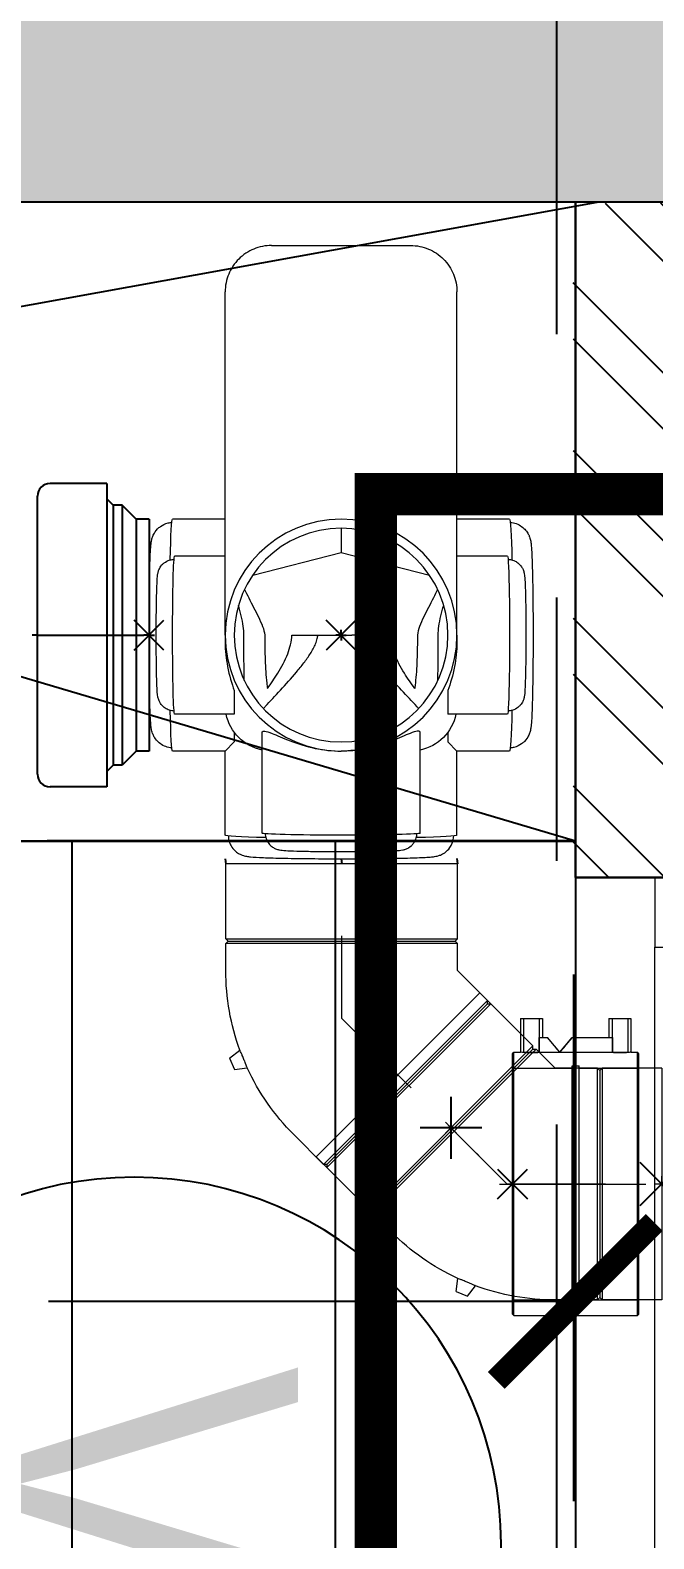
# Model space of a CAD drawing. Header units: millimetres. Extents: x -414464 to 1686, y -90036 to 108605.
# Drawn here: x -111009 to -110713, y -45589 to -44873 of the extents above; entities that cross this region are included whole.
import ezdxf
from ezdxf.enums import TextEntityAlignment as Align

# ---------------------------------------------------------------- set-up
doc = ezdxf.new("R2010")
doc.units = ezdxf.units.MM
doc.header["$LTSCALE"] = 1000
doc.header["$MEASUREMENT"] = 0
for name, pattern in [('$1$AUDIT_D_120904163729-0', [0]), ('$36$HIDDEN', [0.375, 0.25, -0.125]), ('3BHK-A$1$AUDIT_D_120904163729-0', [0]), ('3BHK-A$1$DASHED', [0.75, 0.5, -0.25]), ('AUDIT_D_120904163729-0', [0]), ('T8(T9 IS SIMILAR) - DIMENSION & TEXTING$1$AUDIT_D_120904163729-0', [0]), ('T8(T9 IS SIMILAR) - DIMENSION & TEXTING$1$CENTERX2', [101.6, 63.5, -12.7, 12.7, -12.7]), ('T8(T9 IS SIMILAR) - DIMENSION & TEXTING$1$HIDDEN', [0.375, 0.25, -0.125]), ('T8(T9 IS SIMILAR)$1$$0$HIDDEN', [0.375, 0.25, -0.125]), ('T8(T9 IS SIMILAR)$1$HIDDEN', [0.375, 0.25, -0.125]), ('T8_REFUGE COLUMNS$1$CENTER2', [1.125, 0.75, -0.125, 0.125, -0.125])]:
    doc.linetypes.add(name, pattern=pattern)
doc.layers.get('0').update_dxf_attribs({"linetype": 'AUDIT_D_120904163729-0'})
for name, color, linetype in [('$0$A-HATCH -160', 251, '$1$AUDIT_D_120904163729-0'), ('$21$A-DIMENSIONS', 2, '$36$HIDDEN'), ('3BHK-A$1$A-HATCH -160', 251, '3BHK-A$1$AUDIT_D_120904163729-0'), ('3BHK-A$1$a-window-no', 125, 'Continuous'), ('3BHK-A$1$CUT-OUT', 49, 'Continuous'), ('3BHK-A$1$ELE 1', 1, 'Continuous'), ('a-rcc', 3, 'Continuous'), ('T8(T9 IS SIMILAR) - DIMENSION & TEXTING$1$A-DIMENSIONS', 2, 'T8(T9 IS SIMILAR) - DIMENSION & TEXTING$1$HIDDEN'), ('T8(T9 IS SIMILAR) - DIMENSION & TEXTING$1$A-PLUMBING', 7, 'T8(T9 IS SIMILAR) - DIMENSION & TEXTING$1$AUDIT_D_120904163729-0'), ('T8(T9 IS SIMILAR) - DIMENSION & TEXTING$1$pl-110 dia soil pipe', 1, 'Continuous'), ('T8(T9 IS SIMILAR) - DIMENSION & TEXTING$1$pl-110 dia soil pipe1', 1, 'Continuous'), ('T8(T9 IS SIMILAR)$1$$6$a-beam 2', 50, 'Continuous'), ('T8(T9 IS SIMILAR)$1$S-BEAM', 20, 'T8(T9 IS SIMILAR)$1$$0$HIDDEN'), ('T8_REFUGE COLUMNS$1$A-CENTERLINE', 193, 'T8_REFUGE COLUMNS$1$CENTER2'), ('T8_REFUGE COLUMNS$1$A-RCC COLS', 3, 'Continuous'), ('T8_TYPICAL COLUMNS$1$A-RCC COLS', 3, 'Continuous')]:
    doc.layers.add(name, color=color, linetype=linetype)
for name, color, linetype, lineweight in [('3BHK-A$1$A-AC PIPE', 151, 'Continuous', 20), ('3BHK-A$1$A-WALL- 160', 6, 'Continuous', 30), ('3BHK-A$1$Ventilator', 5, 'Continuous', 0), ('T8(T9 IS SIMILAR) - DIMENSION & TEXTING$1$Arbeitspunkt(DIN)', 8, 'Continuous', 25), ('T8(T9 IS SIMILAR)$1$D&W', 8, 'Continuous', 25), ('T8(T9 IS SIMILAR)$1$SCPL BEAM', 191, 'T8(T9 IS SIMILAR)$1$$0$HIDDEN', 13)]:
    doc.layers.add(name, color=color, linetype=linetype, lineweight=lineweight)
doc.layers.add('T8(T9 IS SIMILAR) - DIMENSION & TEXTING$1$GEB-BEZUG', color=2, linetype='Continuous', lineweight=25, true_color=0xffff00)
doc.layers.add('T8_REFUGE COLUMNS$1$COL-HATCH', color=7, linetype='Continuous', lineweight=25, true_color=0xa3a3a3)
doc.styles.add('3BHK-A$1$LODHA STANDERD', font='sanss___.ttf')
doc.styles.add('T8(T9 IS SIMILAR) - DIMENSION & TEXTING$1$Romans 1', font='romans.shx', dxfattribs={"height": 100})
doc.dimstyles.new('T8(T9 IS SIMILAR) - DIMENSION & TEXTING$1$ALPINE S', dxfattribs={"dimscale": 0, "dimtxt": 100, "dimasz": 75, "dimexe": 0, "dimexo": 0, "dimgap": 75, "dimtad": 1, "dimdec": 0, "dimzin": 0, "dimdsep": 46, "dimtxsty": 'T8(T9 IS SIMILAR) - DIMENSION & TEXTING$1$Romans 1', "dimblk": 'T8(T9 IS SIMILAR) - DIMENSION & TEXTING$1$_ArchTick', "dimcen": 0.09, "dimclrd": 256, "dimclre": 256, "dimclrt": 7, "dimadec": 0, "dimazin": 0, "dimtfac": 1, "dimtdec": 0, "dimtofl": 0, "dimtmove": 1, "dimatfit": 0, "dimldrblk": 'T8(T9 IS SIMILAR) - DIMENSION & TEXTING$1$_Open90', "dimfxl": 1, "dimtolj": 1, "dimtzin": 0, "dimarcsym": 0})

# ---------------------------------------------------------------- blocks, each defined once
blk = doc.blocks.new('T8_REFUGE COLUMNS')
at = {"layer": 'T8_REFUGE COLUMNS$1$COL-HATCH', "linetype": 'ByBlock'}
h = blk.add_hatch(color=256, dxfattribs=at)
h.dxf.hatch_style = 1
h.paths.add_polyline_path([(1184832.07, -5718799.86), (1185182.07, -5718799.86), (1185182.07, -5709299.86), (1184832.07, -5709299.86)])
at = {"layer": 'T8_REFUGE COLUMNS$1$A-CENTERLINE'}
blk.add_line((1223494.91, -5717567.36), (1182495.89, -5717567.36), dxfattribs=at)
at = {"layer": 'T8_REFUGE COLUMNS$1$A-RCC COLS', "linetype": 'ByBlock'}
blk.add_lwpolyline([(1184832.07, -5718799.86), (1185182.07, -5718799.86), (1185182.07, -5709299.86), (1184832.07, -5709299.86)], close=True, dxfattribs=at)
blk = doc.blocks.new('T8_TYPICAL COLUMNS')
at = {"layer": 'T8_TYPICAL COLUMNS$1$A-RCC COLS', "linetype": 'ByBlock'}
blk.add_blockref('T8_REFUGE COLUMNS', (0, 0), dxfattribs=at)
blk = doc.blocks.new('3BHK-A$1$V1')
at = {"layer": '3BHK-A$1$Ventilator'}
for p, q in [((1139503.9, -5700057.07), (1140153.9, -5700057.07)), ((1139503.9, -5700217.07), (1140153.9, -5700217.07))]:
    blk.add_line(p, q, dxfattribs=at)
at = {"layer": '3BHK-A$1$Ventilator', "color": 8}
for p, q in [((1139536.9, -5700094.57), (1140120.9, -5700094.57)), ((1139586.9, -5700118.32), (1140070.9, -5700118.32)), ((1139586.9, -5700155.82), (1140070.9, -5700155.82)), ((1139536.9, -5700174.57), (1140120.9, -5700174.57))]:
    blk.add_line(p, q, dxfattribs=at)
at = {"layer": '3BHK-A$1$Ventilator', "color": 5}
for p, q in [((1139586.9, -5700134.07), (1140070.9, -5700134.07)), ((1139586.9, -5700140.07), (1140070.9, -5700140.07))]:
    blk.add_line(p, q, dxfattribs=at)
at = {"layer": '3BHK-A$1$Ventilator', "color": 4}
for points in [[(1139503.9, -5700094.57), (1139536.9, -5700094.57), (1139536.9, -5700174.57), (1139503.9, -5700174.57)], [(1140153.9, -5700094.57), (1140120.9, -5700094.57), (1140120.9, -5700174.57), (1140153.9, -5700174.57)], [(1139586.9, -5700134.07), (1139586.9, -5700118.32), (1139536.9, -5700118.32), (1139536.9, -5700155.82), (1139586.9, -5700155.82), (1139586.9, -5700140.07), (1139580.9, -5700140.07), (1139580.9, -5700134.07)], [(1140070.9, -5700134.07), (1140070.9, -5700118.32), (1140120.9, -5700118.32), (1140120.9, -5700155.82), (1140070.9, -5700155.82), (1140070.9, -5700140.07), (1140076.9, -5700140.07), (1140076.9, -5700134.07)]]:
    blk.add_lwpolyline(points, close=True, dxfattribs=at)
blk = doc.blocks.new('3BHK-A$1$WINDOW TAG')
at = {"layer": '3BHK-A$1$a-window-no'}
blk.add_circle((0, 0), 174.09, dxfattribs=at)
at = {"layer": '3BHK-A$1$a-window-no', "style": '3BHK-A$1$LODHA STANDERD'}
blk.add_attdef('WINDOW', text='', height=150, dxfattribs=at).set_placement((11.35, 2.79), align=Align.MIDDLE_CENTER)
blk = doc.blocks.new('3BHK-A')
at = {"layer": '3BHK-A$1$A-HATCH -160', "linetype": 'ByBlock'}
h = blk.add_hatch(dxfattribs=at)
h.set_pattern_fill('ANSI32', color=256, scale=150)
h.set_pattern_definition([(45, (-0.65, 1285.594), (-39.77475644, 39.77475644), []), (45, (25.864, 1285.594), (-39.77475644, 39.77475644), [])])
h.paths.add_polyline_path([(1185182.78, -5717399.71), (1185502.76, -5717399.71), (1185502.76, -5717559.71), (1185182.78, -5717559.71)])
at = {"layer": '3BHK-A$1$CUT-OUT'}
h = blk.add_hatch(dxfattribs=at)
h.set_pattern_fill('ANSI31', color=256, scale=1000, angle=135)
h.set_pattern_definition([(180, (23757.98, 261.17), (-2e-14, -125), [])])
h.paths.add_polyline_path([(1186472.31, -5719523.46), (1184992.74, -5719523.46), (1184992.71, -5719223.46), (1185485.49, -5719223.46), (1185485.52, -5717558.46), (1186132.61, -5717558.46), (1186132.61, -5719223.46), (1186472.63, -5719223.46)])
at = {"layer": '3BHK-A$1$A-AC PIPE', "linetype": '3BHK-A$1$DASHED', "ltscale": 0.1, "const_width": 20, "elevation": -0.02}
blk.add_lwpolyline([(1185320.84, -5717148.46), (1185320.84, -5717653.25), (1186632.71, -5717653.25)], dxfattribs=at)
at = {"layer": '3BHK-A$1$A-WALL- 160', "linetype": 'ByBlock'}
for p, q in [((1185502.76, -5717398.46, -0.02), (1185502.76, -5717558.46, -0.02)), ((1185502.76, -5717558.46, -0.02), (1185182.78, -5717558.46, -0.02))]:
    blk.add_line(p, q, dxfattribs=at)
at = {"layer": '3BHK-A$1$CUT-OUT'}
for p, q in [((1185182.35, -5717548.4, -0.02), (1185485.46, -5719223.46, 0.62)), ((1185485.46, -5717558.46, -0.02), (1184992.74, -5719223.46, 0.62))]:
    blk.add_line(p, q, dxfattribs=at)
at = {"layer": '3BHK-A$1$CUT-OUT', "elevation": 0.36}
blk.add_lwpolyline([(1186472.31, -5719523.46), (1184992.74, -5719523.46), (1184992.71, -5719223.46), (1185485.49, -5719223.46), (1185485.52, -5717558.46), (1186132.61, -5717558.46), (1186132.61, -5719223.46), (1186472.63, -5719223.46)], close=True, dxfattribs=at)
at = {"layer": '3BHK-A$1$ELE 1', "linetype": 'ByBlock'}
blk.add_line((1185485.46, -5717558.46, 0.36), (1185485.46, -5719223.46, 0.62), dxfattribs=at)
at = {"layer": '3BHK-A$1$A-WALL- 160', "linetype": 'ByBlock', "rotation": 180}
blk.add_blockref('3BHK-A$1$V1', (2325656.67, -11417615.53, -0.02), dxfattribs=at)
at = {"layer": '3BHK-A$1$a-window-no'}
ref = blk.add_blockref('3BHK-A$1$WINDOW TAG', (1185819.08, -5717767.94, -0.02), dxfattribs=dict(at, xscale=-1))
ref.add_attrib('WINDOW', 'V1', dxfattribs={"height": 150, "style": '3BHK-A$1$LODHA STANDERD', "width": 0.8}).set_placement((1185837.03, -5717765.15, -0.02), align=Align.MIDDLE_CENTER)
blk = doc.blocks.new('T8(T9 IS SIMILAR) - DIMENSION & TEXTING$1$_ArchTick')
at = {"color": 0, "linetype": 'ByBlock', "const_width": 0.15}
blk.add_lwpolyline([(-0.5, -0.5), (0.5, 0.5)], dxfattribs=at)
blk = doc.blocks.new('*D1379')
at = {"layer": 'T8(T9 IS SIMILAR) - DIMENSION & TEXTING$1$A-DIMENSIONS', "linetype": 'T8(T9 IS SIMILAR) - DIMENSION & TEXTING$1$HIDDEN', "lineweight": -2, "transparency": 16777216}
for p, q in [((1185795.9, -5717558.66), (1185703.96, -5717558.66)), ((1185810.89, -5719533.69), (1185703.96, -5719533.69))]:
    blk.add_line(p, q, dxfattribs=at)
at = {"layer": 'T8(T9 IS SIMILAR) - DIMENSION & TEXTING$1$A-DIMENSIONS', "lineweight": -2, "transparency": 16777216}
blk.add_line((1185703.96, -5717558.66), (1185703.96, -5719533.69), dxfattribs=at)
at = {"layer": 'T8(T9 IS SIMILAR) - DIMENSION & TEXTING$1$A-DIMENSIONS', "linetype": 'ByBlock', "lineweight": -2, "transparency": 16777216, "xscale": 75, "yscale": 75, "zscale": 75}
for p, rotation in [((1185703.96, -5717558.66), 90), ((1185703.96, -5719533.69), 270)]:
    blk.add_blockref('T8(T9 IS SIMILAR) - DIMENSION & TEXTING$1$_ArchTick', p, dxfattribs=dict(at, rotation=rotation))
at = {"layer": 'T8(T9 IS SIMILAR) - DIMENSION & TEXTING$1$A-DIMENSIONS', "color": 7, "linetype": 'ByBlock', "transparency": 16777216, "insert": (1185578.96, -5718546.18), "char_height": 100, "attachment_point": 5, "rotation": 90, "style": 'T8(T9 IS SIMILAR) - DIMENSION & TEXTING$1$Romans 1'}
blk.add_mtext('\\A1;1975', dxfattribs=at)
blk = doc.blocks.new('T8(T9 IS SIMILAR) - DIMENSION & TEXTING$1$_Open90')
at = {"color": 0, "linetype": 'ByBlock', "lineweight": -2}
for p, q in [((-0.5, 0.5), (0, 0)), ((0, 0), (-1, 0)), ((0, 0), (-0.5, -0.5))]:
    blk.add_line(p, q, dxfattribs=at)
blk = doc.blocks.new('T8(T9 IS SIMILAR) - DIMENSION & TEXTING$1$Einfügepunkt')
at = {"layer": 'T8(T9 IS SIMILAR) - DIMENSION & TEXTING$1$GEB-BEZUG'}
for p, q in [((-7.07, -7.07), (7.07, 7.07)), ((-7.07, 7.07), (7.07, -7.07))]:
    blk.add_line(p, q, dxfattribs=at)
blk = doc.blocks.new('T8(T9 IS SIMILAR) - DIMENSION & TEXTING$1$367.611.16.1_G')
at = {"lineweight": 13, "ltscale": 25}
for p, q in [((33.02, 184.92), (-33.02, 184.92)), ((-55, 134.4), (-55, 162.92)), ((55, 134.4), (55, 162.92)), ((-79.97, 55), (-55, 55)), ((0, 50.7), (0, 39.22)), ((55, 55), (79.97, 55)), ((-78.97, 37.5), (-55, 37.5)), ((0, 39.22), (-41.9, 28.54)), ((41.9, 28.54), (0, 39.22)), ((55, 37.5), (78.97, 37.5)), ((-55, 0), (-55, 13.4)), ((55, 0), (55, 13.4)), ((-55, 0), (-55, -3.44)), ((-23.32, 0), (-11.02, 0)), ((-11.02, 0), (-5.07, 0)), ((5.07, 0), (-5.07, 0)), ((11.02, 0), (5.07, 0)), ((23.32, 0), (11.02, 0)), ((55, 0), (55, -3.44)), ((-50.7, -26.23), (-50.7, -37.5)), ((50.7, -26.23), (50.7, -37.5)), ((-78.97, -37.5), (-50.7, -37.5)), ((50.7, -37.5), (78.97, -37.5)), ((-50.7, -46.07), (-50.7, -50.7)), ((-37.5, -93.97), (-37.5, -46.26)), ((37.5, -93.97), (37.5, -46.26)), ((50.7, -46.07), (50.7, -50.7)), ((-79.97, -55), (-55, -55)), ((-55, -55), (-50.7, -50.7)), ((-55, -94.97), (-55, -55)), ((55, -55), (50.7, -50.7)), ((55, -94.97), (55, -55)), ((55, -55), (79.97, -55))]:
    blk.add_line(p, q, dxfattribs=at)
for radius in [55, 50.7]:
    blk.add_circle((0, 0), radius, dxfattribs=at)
for centre, start, end in [((-33, -33), 191.80294, 258.19713), ((33, -33), 281.80287, 348.19706)]:
    blk.add_arc(centre, 22, start, end, dxfattribs=at)
for centre, major_axis, start_param, end_param in [((-79.97, 0), (0, 55), 0, 0.863889), ((79.97, 0), (0, 55), 5.419296, 6.283185), ((-78.97, 0), (0, 37.5), 0, 3.141593), ((78.97, 0), (0, 37.5), 3.141593, 6.283185), ((-89.97, 0), (0, -43.5), 4.259196, 5.165582), ((89.97, 0), (0, -43.5), 1.117603, 2.023989), ((-79.97, 0), (0, -55), 5.419296, 6.283185), ((79.97, 0), (0, -55), 0, 0.863889), ((0, -94.97), (-55, 0), 0, 0.863889), ((0, -93.97), (37.5, 0), 3.141593, 6.283185), ((0, -94.97), (55, 0), 5.419296, 6.283185)]:
    blk.add_ellipse(centre, major_axis=major_axis, ratio=0.026177, start_param=start_param, end_param=end_param, dxfattribs=at)
for points, knots in [([(-33.02, 184.92), (-34.37, 184.92), (-35.86, 184.79), (-38.76, 184.21), (-40.17, 183.77), (-42.68, 182.73), (-44, 182.04), (-46.46, 180.4), (-47.6, 179.44), (-49.52, 177.52), (-50.47, 176.38), (-52.12, 173.92), (-52.81, 172.6), (-53.85, 170.09), (-54.29, 168.67), (-54.87, 165.76), (-55, 164.28), (-55, 162.92)], [0, 0, 0, 0, 0.406818, 0.406818, 0.813635, 0.813635, 1.220616, 1.220616, 1.627596, 1.627596, 2.034802, 2.034802, 2.442009, 2.442009, 2.84946, 2.84946, 3.256911, 3.256911, 3.256911, 3.256911]), ([(33.02, 184.92), (34.37, 184.92), (35.86, 184.79), (38.76, 184.21), (40.17, 183.77), (42.68, 182.73), (44, 182.04), (46.46, 180.4), (47.6, 179.44), (49.52, 177.52), (50.47, 176.38), (52.12, 173.92), (52.81, 172.6), (53.85, 170.09), (54.29, 168.67), (54.87, 165.76), (55, 164.28), (55, 162.92)], [0, 0, 0, 0, 0.406818, 0.406818, 0.813635, 0.813635, 1.220616, 1.220616, 1.627596, 1.627596, 2.034802, 2.034802, 2.442009, 2.442009, 2.84946, 2.84946, 3.256911, 3.256911, 3.256911, 3.256911]), ([(-80.31, 53.48), (-81.3, 53.42), (-82.26, 53.21), (-84.14, 52.55), (-85, 52.07), (-86.56, 50.95), (-87.15, 50.34), (-88.23, 49.06), (-88.57, 48.47), (-89.14, 47.4), (-89.31, 46.97), (-89.59, 46.18), (-89.68, 45.86), (-89.87, 45.14), (-89.93, 44.83), (-90.13, 43.71), (-90.19, 43.12), (-90.35, 41.27), (-90.44, 39.93), (-90.59, 36.64), (-90.66, 34.72), (-90.79, 30.34), (-90.85, 27.9), (-90.93, 23.28), (-90.97, 21.21), (-90.99, 19.05)], [0.001613, 0.001613, 0.001613, 0.001613, 0.009196, 0.009196, 0.018643, 0.018643, 0.031111, 0.031111, 0.049087, 0.049087, 0.071774, 0.071774, 0.099795, 0.099795, 0.146166, 0.146166, 0.28205, 0.28205, 0.505418, 0.505418, 0.728786, 0.728786, 0.952154, 0.952154, 1.117603, 1.117603, 1.117603, 1.117603]), ([(90.99, 19.05), (90.96, 21.96), (90.91, 24.72), (90.8, 29.81), (90.74, 32.13), (90.61, 36.23), (90.53, 38.01), (90.37, 41.01), (90.29, 42.18), (90.1, 43.85), (90.05, 44.34), (89.78, 45.51), (89.71, 45.8), (89.45, 46.61), (89.28, 47.13), (88.51, 48.59), (88.07, 49.38), (86.66, 50.81), (86.21, 51.21), (84.74, 52.24), (83.52, 52.89), (81.46, 53.36), (80.89, 53.45), (80.31, 53.48)], [5.165582, 5.165582, 5.165582, 5.165582, 5.38895, 5.38895, 5.612318, 5.612318, 5.835686, 5.835686, 6.059055, 6.059055, 6.170739, 6.170739, 6.201336, 6.201336, 6.234064, 6.234064, 6.256757, 6.256757, 6.264717, 6.264717, 6.277115, 6.277115, 6.281572, 6.281572, 6.281572, 6.281572]), ([(-79.25, 36), (-80.01, 35.97), (-80.76, 35.83), (-82.24, 35.35), (-82.92, 34.99), (-84.17, 34.15), (-84.65, 33.67), (-85.53, 32.67), (-85.81, 32.2), (-86.3, 31.31), (-86.44, 30.96), (-86.66, 30.33), (-86.73, 30.09), (-86.87, 29.57), (-86.91, 29.35), (-87.03, 28.67), (-87.07, 28.34), (-87.22, 26.9), (-87.29, 25.68), (-87.43, 22.23), (-87.5, 19.97), (-87.6, 14.91), (-87.64, 12.17), (-87.69, 6.39), (-87.7, 3.36), (-87.71, -2.71), (-87.69, -5.75), (-87.65, -11.53), (-87.61, -14.28), (-87.51, -19.23), (-87.46, -21.43), (-87.32, -25.15), (-87.24, -26.58), (-87.09, -28.22), (-87.05, -28.61), (-86.88, -29.48), (-86.83, -29.73), (-86.64, -30.39), (-86.54, -30.77), (-86.01, -31.86), (-85.73, -32.45), (-84.71, -33.6), (-84.37, -33.94), (-83.27, -34.8), (-82.33, -35.37), (-80.53, -35.87), (-79.89, -35.97), (-79.25, -36)], [0.000899, 0.000899, 0.000899, 0.000899, 0.008412, 0.008412, 0.01768, 0.01768, 0.029795, 0.029795, 0.047646, 0.047646, 0.071641, 0.071641, 0.099967, 0.099967, 0.142707, 0.142707, 0.246472, 0.246472, 0.560632, 0.560632, 0.909663, 0.909663, 1.236409, 1.236409, 1.559555, 1.559555, 1.881947, 1.881947, 2.204981, 2.204981, 2.531201, 2.531201, 2.873379, 2.873379, 3.007486, 3.007486, 3.050386, 3.050386, 3.087101, 3.087101, 3.112166, 3.112166, 3.121001, 3.121001, 3.134362, 3.134362, 3.140694, 3.140694, 3.140694, 3.140694]), ([(79.25, -36), (80.01, -35.97), (80.76, -35.83), (82.24, -35.35), (82.92, -34.99), (84.17, -34.15), (84.65, -33.67), (85.53, -32.67), (85.81, -32.2), (86.3, -31.31), (86.44, -30.96), (86.66, -30.33), (86.73, -30.09), (86.87, -29.57), (86.91, -29.35), (87.03, -28.67), (87.07, -28.34), (87.22, -26.9), (87.29, -25.68), (87.43, -22.23), (87.5, -19.97), (87.6, -14.91), (87.64, -12.17), (87.69, -6.39), (87.7, -3.36), (87.71, 2.71), (87.69, 5.75), (87.65, 11.53), (87.61, 14.28), (87.51, 19.23), (87.46, 21.43), (87.32, 25.15), (87.24, 26.58), (87.09, 28.22), (87.05, 28.61), (86.88, 29.48), (86.83, 29.73), (86.64, 30.39), (86.54, 30.77), (86.01, 31.86), (85.73, 32.45), (84.71, 33.6), (84.37, 33.94), (83.27, 34.8), (82.33, 35.37), (80.53, 35.87), (79.89, 35.97), (79.25, 36)], [3.142492, 3.142492, 3.142492, 3.142492, 3.150004, 3.150004, 3.159273, 3.159273, 3.171388, 3.171388, 3.189239, 3.189239, 3.213233, 3.213233, 3.24156, 3.24156, 3.284299, 3.284299, 3.388065, 3.388065, 3.702224, 3.702224, 4.051256, 4.051256, 4.378002, 4.378002, 4.701148, 4.701148, 5.02354, 5.02354, 5.346574, 5.346574, 5.672794, 5.672794, 6.014972, 6.014972, 6.149079, 6.149079, 6.191979, 6.191979, 6.228693, 6.228693, 6.253758, 6.253758, 6.262593, 6.262593, 6.275954, 6.275954, 6.282286, 6.282286, 6.282286, 6.282286]), ([(-45.8, 21.74), (-45.16, 20.39), (-44.48, 19.02), (-43.04, 16.16), (-42.27, 14.66), (-40.73, 11.66), (-39.96, 10.16), (-38.49, 7.15), (-37.79, 5.64), (-36.74, 2.79), (-36.35, 1.45), (-36.23, 0)], [5.878046, 5.878046, 5.878046, 5.878046, 6.370465, 6.370465, 6.90278, 6.90278, 7.435096, 7.435096, 7.967411, 7.967411, 8.416504, 8.416504, 8.416504, 8.416504]), ([(45.8, 21.74), (45.16, 20.39), (44.48, 19.02), (43.04, 16.16), (42.27, 14.66), (40.73, 11.66), (39.96, 10.16), (38.49, 7.15), (37.79, 5.64), (36.74, 2.79), (36.35, 1.45), (36.23, 0)], [5.878046, 5.878046, 5.878046, 5.878046, 6.370465, 6.370465, 6.90278, 6.90278, 7.435096, 7.435096, 7.967411, 7.967411, 8.416504, 8.416504, 8.416504, 8.416504]), ([(-46.11, 0), (-46.14, 1.4), (-46.25, 2.8), (-46.64, 5.85), (-46.95, 7.5), (-47.73, 10.82), (-48.19, 12.49), (-48.69, 14.14)], [8.865622, 8.865622, 8.865622, 8.865622, 9.286029, 9.286029, 9.788391, 9.788391, 10.309593, 10.309593, 10.309593, 10.309593]), ([(46.11, 0), (46.14, 1.4), (46.25, 2.8), (46.64, 5.85), (46.95, 7.5), (47.73, 10.82), (48.19, 12.49), (48.69, 14.14)], [8.865622, 8.865622, 8.865622, 8.865622, 9.286029, 9.286029, 9.788391, 9.788391, 10.309593, 10.309593, 10.309593, 10.309593]), ([(-45.95, -21.44), (-45.96, -20.52), (-45.97, -19.6), (-46.07, -12.73), (-46.11, -6.4), (-46.11, 0)], [-2.224734, -2.224734, -2.224734, -2.224734, -1.919479, -1.919479, 0, 0, 0, 0]), ([(-36.86, -34.82), (-36.56, -34.5), (-36.26, -34.19), (-33.69, -31.47), (-31.23, -28.84), (-26.22, -23.35), (-23.65, -20.48), (-19.99, -16.11), (-18.8, -14.66), (-16.56, -11.72), (-15.5, -10.25), (-13.58, -7.23), (-12.73, -5.7), (-11.75, -3.25), (-11.47, -2.41), (-11.16, -1.03), (-11.07, -0.52), (-11.02, 0)], [30.345333, 30.345333, 30.345333, 30.345333, 30.50261, 30.50261, 31.697489, 31.697489, 32.892367, 32.892367, 33.489807, 33.489807, 34.087246, 34.087246, 34.684685, 34.684685, 34.983405, 34.983405, 35.149642, 35.149642, 35.149642, 35.149642]), ([(-36.23, 0), (-36.23, -3.95), (-36.17, -7.88), (-35.87, -15.55), (-35.64, -19.25), (-35.16, -23.62), (-35.05, -24.47), (-34.94, -25.26)], [-2.461895, -2.461895, -2.461895, -2.461895, -1.701505, -1.701505, -0.940038, -0.940038, -0.73883, -0.73883, -0.73883, -0.73883]), ([(-34.94, -25.26), (-33.26, -22.97), (-31.59, -20.57), (-28.21, -15.12), (-26.54, -12.05), (-24.23, -6.01), (-23.49, -3.08), (-23.32, 0)], [29.945633, 29.945633, 29.945633, 29.945633, 30.84659, 30.84659, 31.91404, 31.91404, 32.851815, 32.851815, 32.851815, 32.851815]), ([(36.86, -34.82), (36.56, -34.5), (36.26, -34.19), (33.69, -31.47), (31.23, -28.84), (26.22, -23.35), (23.65, -20.48), (19.99, -16.11), (18.8, -14.66), (16.56, -11.72), (15.5, -10.25), (13.58, -7.23), (12.73, -5.7), (11.75, -3.25), (11.47, -2.41), (11.16, -1.03), (11.07, -0.52), (11.02, 0)], [30.345333, 30.345333, 30.345333, 30.345333, 30.50261, 30.50261, 31.697489, 31.697489, 32.892367, 32.892367, 33.489807, 33.489807, 34.087246, 34.087246, 34.684685, 34.684685, 34.983405, 34.983405, 35.149642, 35.149642, 35.149642, 35.149642]), ([(34.94, -25.26), (33.26, -22.97), (31.59, -20.57), (28.21, -15.12), (26.54, -12.05), (24.23, -6.01), (23.49, -3.08), (23.32, 0)], [29.945633, 29.945633, 29.945633, 29.945633, 30.84659, 30.84659, 31.91404, 31.91404, 32.851815, 32.851815, 32.851815, 32.851815]), ([(36.23, 0), (36.23, -3.95), (36.17, -7.88), (35.87, -15.55), (35.64, -19.25), (35.16, -23.62), (35.05, -24.47), (34.94, -25.26)], [-2.461895, -2.461895, -2.461895, -2.461895, -1.701505, -1.701505, -0.940038, -0.940038, -0.73883, -0.73883, -0.73883, -0.73883]), ([(45.95, -21.44), (45.96, -20.52), (45.97, -19.6), (46.07, -12.73), (46.11, -6.4), (46.11, 0)], [-2.224734, -2.224734, -2.224734, -2.224734, -1.919479, -1.919479, 0, 0, 0, 0]), ([(-55, -3.44), (-55, -7.39), (-54.56, -11.24), (-53.05, -19.11), (-51.87, -22.96), (-50.7, -26.23)], [-2.721825, -2.721825, -2.721825, -2.721825, -1.530455, -1.530455, -0.121077, -0.121077, -0.121077, -0.121077]), ([(55, -3.44), (55, -7.39), (54.56, -11.24), (53.05, -19.11), (51.87, -22.96), (50.7, -26.23)], [-2.721825, -2.721825, -2.721825, -2.721825, -1.530455, -1.530455, -0.121077, -0.121077, -0.121077, -0.121077]), ([(-90.99, -19.05), (-90.96, -21.96), (-90.91, -24.72), (-90.8, -29.81), (-90.74, -32.13), (-90.61, -36.23), (-90.53, -38.01), (-90.37, -41.01), (-90.29, -42.18), (-90.1, -43.85), (-90.05, -44.34), (-89.78, -45.51), (-89.71, -45.8), (-89.45, -46.61), (-89.28, -47.13), (-88.51, -48.59), (-88.07, -49.38), (-86.66, -50.81), (-86.21, -51.21), (-84.74, -52.24), (-83.52, -52.89), (-81.46, -53.36), (-80.89, -53.45), (-80.31, -53.48)], [2.023989, 2.023989, 2.023989, 2.023989, 2.247358, 2.247358, 2.470726, 2.470726, 2.694094, 2.694094, 2.917462, 2.917462, 3.029146, 3.029146, 3.059743, 3.059743, 3.092472, 3.092472, 3.115165, 3.115165, 3.123124, 3.123124, 3.135522, 3.135522, 3.13998, 3.13998, 3.13998, 3.13998]), ([(80.31, -53.48), (81.3, -53.42), (82.26, -53.21), (84.14, -52.55), (85, -52.07), (86.56, -50.95), (87.15, -50.34), (88.23, -49.06), (88.57, -48.47), (89.14, -47.4), (89.31, -46.97), (89.59, -46.18), (89.68, -45.86), (89.87, -45.14), (89.93, -44.83), (90.13, -43.71), (90.19, -43.12), (90.35, -41.27), (90.44, -39.93), (90.59, -36.64), (90.66, -34.72), (90.79, -30.34), (90.85, -27.9), (90.93, -23.28), (90.97, -21.21), (90.99, -19.05)], [3.143206, 3.143206, 3.143206, 3.143206, 3.150789, 3.150789, 3.160235, 3.160235, 3.172704, 3.172704, 3.190679, 3.190679, 3.213367, 3.213367, 3.241388, 3.241388, 3.287759, 3.287759, 3.423643, 3.423643, 3.647011, 3.647011, 3.870379, 3.870379, 4.093747, 4.093747, 4.259196, 4.259196, 4.259196, 4.259196]), ([(-37.5, -46.26), (-37.5, -46.11), (-37.46, -45.98), (-37.19, -45.64), (-36.79, -45.54), (-36.16, -45.6)], [-1.014025, -1.014025, -1.014025, -1.014025, -0.710537, -0.710537, 0, 0, 0, 0]), ([(-36.16, -45.6), (-35.35, -45.67), (-34.2, -46.03), (-30.5, -47.47), (-27.59, -48.79), (-20.71, -51.46), (-16.67, -52.8), (-8.34, -54.54), (-4.22, -55), (0, -55)], [-5.004164, -5.004164, -5.004164, -5.004164, -4.084799, -4.084799, -2.692433, -2.692433, -1.264745, -1.264745, 0, 0, 0, 0]), ([(36.16, -45.6), (35.35, -45.67), (34.2, -46.03), (30.5, -47.47), (27.59, -48.79), (20.71, -51.46), (16.67, -52.8), (8.34, -54.54), (4.22, -55), (0, -55)], [-5.004164, -5.004164, -5.004164, -5.004164, -4.084799, -4.084799, -2.692433, -2.692433, -1.264745, -1.264745, 0, 0, 0, 0]), ([(37.5, -46.26), (37.5, -46.11), (37.46, -45.98), (37.19, -45.64), (36.79, -45.54), (36.16, -45.6)], [-1.014025, -1.014025, -1.014025, -1.014025, -0.710537, -0.710537, 0, 0, 0, 0]), ([(53.49, -95.3), (53.46, -96.27), (53.29, -97.21), (52.69, -99.07), (52.23, -99.92), (51.18, -101.47), (50.59, -102.07), (49.35, -103.16), (48.77, -103.51), (47.71, -104.1), (47.28, -104.27), (46.5, -104.56), (46.18, -104.66), (45.48, -104.85), (45.17, -104.91), (44.13, -105.1), (43.6, -105.16), (41.4, -105.37), (39.45, -105.48), (34.07, -105.69), (30.61, -105.79), (22.84, -105.95), (18.59, -106.01), (9.64, -106.08), (4.94, -106.11), (-4.46, -106.11), (-9.16, -106.09), (-18.1, -106.01), (-22.34, -105.95), (-29.97, -105.81), (-33.34, -105.71), (-39, -105.5), (-41.17, -105.39), (-43.57, -105.16), (-44.13, -105.11), (-45.36, -104.87), (-45.74, -104.8), (-46.82, -104.45), (-47.33, -104.29), (-48.76, -103.52), (-49.52, -103.1), (-51.25, -101.38), (-52.13, -100.32), (-53.17, -97.72), (-53.45, -96.53), (-53.49, -95.3)], [3.142466, 3.142466, 3.142466, 3.142466, 3.150023, 3.150023, 3.159311, 3.159311, 3.171402, 3.171402, 3.18873, 3.18873, 3.210817, 3.210817, 3.237899, 3.237899, 3.281817, 3.281817, 3.403983, 3.403983, 3.718142, 3.718142, 4.059252, 4.059252, 4.38454, 4.38454, 4.707044, 4.707044, 5.028969, 5.028969, 5.35143, 5.35143, 5.676499, 5.676499, 6.01451, 6.01451, 6.148847, 6.148847, 6.201704, 6.201704, 6.234506, 6.234506, 6.256844, 6.256844, 6.272666, 6.272666, 6.282312, 6.282312, 6.282312, 6.282312]), ([(36, -94.24), (35.97, -95.01), (35.83, -95.76), (35.35, -97.24), (34.99, -97.92), (34.15, -99.16), (33.67, -99.64), (32.67, -100.53), (32.2, -100.81), (31.31, -101.29), (30.96, -101.43), (30.33, -101.66), (30.09, -101.73), (29.57, -101.86), (29.35, -101.91), (28.67, -102.03), (28.34, -102.07), (26.9, -102.22), (25.68, -102.28), (22.23, -102.43), (19.97, -102.49), (14.91, -102.59), (12.17, -102.63), (6.39, -102.69), (3.36, -102.7), (-2.71, -102.7), (-5.75, -102.69), (-11.53, -102.64), (-14.28, -102.6), (-19.23, -102.51), (-21.43, -102.45), (-25.15, -102.31), (-26.58, -102.24), (-28.22, -102.08), (-28.61, -102.05), (-29.48, -101.88), (-29.73, -101.83), (-30.39, -101.64), (-30.77, -101.53), (-31.86, -101.01), (-32.45, -100.72), (-33.6, -99.7), (-33.94, -99.37), (-34.8, -98.27), (-35.37, -97.33), (-35.87, -95.52), (-35.97, -94.89), (-36, -94.24)], [3.142492, 3.142492, 3.142492, 3.142492, 3.150004, 3.150004, 3.159273, 3.159273, 3.171388, 3.171388, 3.189239, 3.189239, 3.213233, 3.213233, 3.24156, 3.24156, 3.284299, 3.284299, 3.388065, 3.388065, 3.702224, 3.702224, 4.051256, 4.051256, 4.378002, 4.378002, 4.701148, 4.701148, 5.02354, 5.02354, 5.346574, 5.346574, 5.672794, 5.672794, 6.014972, 6.014972, 6.149079, 6.149079, 6.191979, 6.191979, 6.228693, 6.228693, 6.253758, 6.253758, 6.262593, 6.262593, 6.275954, 6.275954, 6.282286, 6.282286, 6.282286, 6.282286])]:
    blk.add_open_spline(points, degree=3, knots=knots, dxfattribs=at)
for points in [[(-55, 13.4), (-55, 57.24), (-55, 90.56), (-55, 134.4)], [(55, 13.4), (55, 57.24), (55, 90.56), (55, 134.4)]]:
    blk.add_open_spline(points, degree=3, dxfattribs=at)
at = {"layer": 'T8(T9 IS SIMILAR) - DIMENSION & TEXTING$1$Arbeitspunkt(DIN)', "ltscale": 25}
for q in [(-2.5, 0), (0, 2.5), (0, -2.5), (2.5, 0)]:
    blk.add_line((0, 0), q, dxfattribs=at)
at = {"lineweight": 13, "ltscale": 25}
blk.add_blockref('T8(T9 IS SIMILAR) - DIMENSION & TEXTING$1$Einfügepunkt', (0, 0), dxfattribs=at)
blk = doc.blocks.new('T8(T9 IS SIMILAR) - DIMENSION & TEXTING$1$A$C79FE6463')
at = {"ltscale": 25}
for p, q in [((-66, 53), (66, 53)), ((0, 53), (0, 55.5)), ((0, 53), (0, 50.5)), ((0, 50.5), (0, 2.5)), ((-72, 20), (-72, 47)), ((72, 20), (72, 47)), ((72, 20), (-72, 20)), ((-61.7, 17), (-64.7, 20)), ((61.7, 17), (-61.7, 17)), ((-61.7, 12.87), (-61.7, 17)), ((61.7, 17), (64.7, 20)), ((61.7, 12.87), (61.7, 17)), ((61.7, 12.87), (-61.7, 12.87)), ((-55, 6.17), (-61.7, 12.87)), ((55, 6.17), (61.7, 12.87)), ((55, 6.17), (-55, 6.17)), ((-55, 0), (-55, 6.17)), ((55, 0), (-55, 0)), ((0, 0), (0, 2.5)), ((0, 0), (0, -2.5)), ((55, 0), (55, 6.17))]:
    blk.add_line(p, q, dxfattribs=at)
for centre, start, end in [((-66, 47), 90, 180), ((66, 47), 0, 90)]:
    blk.add_arc(centre, 6, start, end, dxfattribs=at)
blk.add_blockref('T8(T9 IS SIMILAR) - DIMENSION & TEXTING$1$Einfügepunkt', (0, 0.02), dxfattribs=at)
blk = doc.blocks.new('T8(T9 IS SIMILAR) - DIMENSION & TEXTING$1$367.771.16.1_A')
at = {"lineweight": 13, "ltscale": 25}
for p, q in [((3.8, 78.5), (3.8, 62.5)), ((3.8, 78.5), (14.2, 78.5)), ((5.3, 78.5), (5.3, 62.5)), ((12.7, 78.5), (12.7, 62.5)), ((14.2, 78.5), (14.2, 69.5)), ((45.8, 78.5), (45.8, 69.5)), ((45.8, 78.5), (56.2, 78.5)), ((47.3, 78.5), (47.3, 62.5)), ((54.7, 78.5), (54.7, 62.5)), ((56.2, 78.5), (56.2, 62.5)), ((12.6, 62.39), (12.6, 69.5)), ((12.6, 69.5), (16.49, 69.5)), ((22.45, 62.5), (16.57, 69.5)), ((22.45, 62.5), (28.32, 69.5)), ((28.41, 69.5), (47.4, 69.5)), ((47.4, 69.5), (47.4, 62.39)), ((0, 61.79), (0.71, 62.5)), ((0, -61.79), (0, 61.79)), ((0.71, 62.5), (3.8, 62.5)), ((0.71, -62.5), (0.71, 62.5)), ((5.3, 62.5), (12.7, 62.5)), ((22.45, 62.39), (12.6, 62.39)), ((22.45, 62.5), (22.45, 62.39)), ((47.4, 62.39), (22.45, 62.39)), ((47.3, 62.5), (54.7, 62.5)), ((56.2, 62.5), (59.29, 62.5)), ((60, 61.79), (59.29, 62.5)), ((59.29, -62.5), (59.29, 62.5)), ((60, -61.79), (60, 61.79)), ((0, 55), (28.3, 55)), ((28.3, 56), (31.7, 56)), ((28.3, -56), (28.3, 56)), ((31.7, -56), (31.7, 56)), ((31.7, 55), (60, 55)), ((-6.08, -0.06), (11.58, -0.06)), ((11.58, -0.06), (53.35, -0.06)), ((53.35, -0.06), (63.29, -0.06)), ((0, -55), (28.3, -55)), ((28.3, -56), (31.7, -56)), ((31.7, -55), (60, -55)), ((0, -61.79), (0.71, -62.5)), ((0.71, -62.5), (59.29, -62.5)), ((60, -61.79), (59.29, -62.5))]:
    blk.add_line(p, q, dxfattribs=at)
for points, weights in [([(22.45, 62.39), (19.63, 65.75), (16.49, 69.5)], [1, 1.00181632922, 1.00072644359]), ([(16.49, 69.5), (16.57, 69.5), (16.57, 69.5)], [1.01365125454, 1.01438848921, 1.01438848921]), ([(28.41, 69.5), (25.27, 65.75), (22.45, 62.39)], [1.00072644331, 1.00181632851, 1]), ([(28.32, 69.5), (28.32, 69.5), (28.41, 69.5)], [1.01438848921, 1.01438848921, 1.01365125454])]:
    blk.add_rational_spline(points, weights, degree=2, dxfattribs=at)
for points, knots in [([(12.6, 62.39), (12.15, 62.36), (11.6, 62.33), (10.35, 62.29), (9.65, 62.28), (8.35, 62.28), (7.65, 62.29), (6.37, 62.34), (5.78, 62.36), (4.86, 62.42), (4.46, 62.45), (3.93, 62.49), (3.8, 62.5), (3.8, 62.5)], [1.186254, 1.186254, 1.186254, 1.186254, 1.37182, 1.37182, 1.567794, 1.567794, 1.763769, 1.763769, 1.959743, 1.959743, 2.155717, 2.155717, 2.351692, 2.351692, 2.351692, 2.351692]), ([(5.3, 62.5), (5.3, 62.5), (5.39, 62.49), (5.77, 62.47), (6.06, 62.46), (6.71, 62.43), (7.13, 62.42), (8.04, 62.4), (8.54, 62.39), (9.46, 62.39), (9.96, 62.4), (10.87, 62.42), (11.29, 62.43), (11.94, 62.46), (12.23, 62.47), (12.61, 62.49), (12.7, 62.5), (12.7, 62.5)], [0.557636, 0.557636, 0.557636, 0.557636, 0.697045, 0.697045, 0.836454, 0.836454, 0.975863, 0.975863, 1.115272, 1.115272, 1.254681, 1.254681, 1.39409, 1.39409, 1.533499, 1.533499, 1.672909, 1.672909, 1.672909, 1.672909]), ([(47.3, 62.5), (47.3, 62.5), (47.39, 62.49), (47.77, 62.47), (48.06, 62.46), (48.71, 62.43), (49.13, 62.42), (50.04, 62.4), (50.54, 62.39), (51.46, 62.39), (51.96, 62.4), (52.87, 62.42), (53.29, 62.43), (53.94, 62.46), (54.23, 62.47), (54.61, 62.49), (54.7, 62.5), (54.7, 62.5)], [0.557636, 0.557636, 0.557636, 0.557636, 0.697045, 0.697045, 0.836454, 0.836454, 0.975863, 0.975863, 1.115272, 1.115272, 1.254681, 1.254681, 1.39409, 1.39409, 1.533499, 1.533499, 1.672909, 1.672909, 1.672909, 1.672909]), ([(56.2, 62.5), (56.2, 62.5), (56.07, 62.49), (55.54, 62.45), (55.14, 62.42), (54.22, 62.36), (53.63, 62.34), (52.35, 62.29), (51.65, 62.28), (50.35, 62.28), (49.65, 62.29), (48.4, 62.33), (47.85, 62.36), (47.4, 62.39)], [0.783897, 0.783897, 0.783897, 0.783897, 0.979871, 0.979871, 1.175845, 1.175845, 1.37182, 1.37182, 1.567794, 1.567794, 1.763769, 1.763769, 1.949335, 1.949335, 1.949335, 1.949335])]:
    blk.add_open_spline(points, degree=3, knots=knots, dxfattribs=at)
blk.add_blockref('T8(T9 IS SIMILAR) - DIMENSION & TEXTING$1$Einfügepunkt', (0, 0), dxfattribs=at)
blk = doc.blocks.new('T8(T9 IS SIMILAR) - DIMENSION & TEXTING$1$365.045.16.1_A')
at = {"lineweight": 13, "ltscale": 25}
for p, q in [((-61.87, 8.84), (-8.84, 61.87)), ((8.31, 44.72), (-8.84, 61.87)), ((8.31, 44.72), (-44.72, -8.31)), ((8.31, 43.66), (8.31, 44.72)), ((-43.66, -9.37), (9.37, 43.66)), ((8.31, 43.66), (-43.66, -8.31)), ((8.31, 43.66), (9.37, 43.66)), ((15.53, 37.5), (9.37, 43.66)), ((-17.15, 17.15), (-18.92, 18.92)), ((0, 0), (-17.15, 17.15)), ((34.72, 16.55), (30.55, 16)), ((34.72, 16.55), (36.25, 12.85)), ((-9.22, 9.22), (-10.98, 10.98)), ((36.25, 12.85), (32.91, 10.29)), ((-44.72, -8.31), (-61.87, 8.84)), ((0, -15.53), (0, 0)), ((-43.66, -8.31), (-44.72, -8.31)), ((-43.66, -8.31), (-43.66, -9.37)), ((-37.5, -15.53), (-43.66, -9.37)), ((-37.5, -29.25), (-37.5, -15.53)), ((0, -29.25), (0, -15.53)), ((37.5, -29.25), (37.5, -15.53)), ((-36.75, -30), (-37.5, -29.25)), ((37.5, -29.25), (-37.5, -29.25)), ((0, -31.75), (0, -29.25)), ((36.75, -30), (37.5, -29.25)), ((-36.75, -30), (-37.5, -30.75)), ((-37.5, -50), (-37.5, -30.75)), ((-37.5, -30.75), (37.5, -30.75)), ((-36.75, -30), (36.75, -30)), ((36.75, -30), (37.5, -30.75)), ((37.5, -50), (37.5, -30.75)), ((0, -50), (0, -47.5)), ((-37.5, -50), (37.5, -50)), ((0, -50), (-2.5, -50)), ((0, -50), (0, -52.5)), ((0, -50), (2.5, -50))]:
    blk.add_line(p, q, dxfattribs=at)
for start, end in [(24.8604, 45), (0, 20.1396)]:
    blk.add_arc((-37.5, -15.53), 75, start, end, dxfattribs=at)
blk.add_open_spline([(32.91, 10.29), (32.91, 10.29), (32.9, 10.32), (32.83, 10.48), (32.76, 10.63), (32.57, 11.05), (32.44, 11.33), (32.2, 11.88), (32.09, 12.14), (31.89, 12.6), (31.81, 12.8), (31.64, 13.19), (31.56, 13.39), (31.39, 13.81), (31.3, 14.04), (31.08, 14.58), (30.97, 14.88), (30.77, 15.4), (30.69, 15.62), (30.58, 15.92), (30.55, 16), (30.55, 16)], degree=3, knots=[-0.9758327, -0.9758327, -0.9758327, -0.9758327, -0.8930469, -0.8930469, -0.7796093, -0.7796093, -0.6561479, -0.6561479, -0.5667077, -0.5667077, -0.5007206, -0.5007206, -0.4380575, -0.4380575, -0.3616519, -0.3616519, -0.247098, -0.247098, -0.1245121, -0.1245121, 0, 0, 0, 0], dxfattribs=at)
blk.add_blockref('T8(T9 IS SIMILAR) - DIMENSION & TEXTING$1$Einfügepunkt', (0, -50), dxfattribs=at)
blk = doc.blocks.new('T8(T9 IS SIMILAR) - DIMENSION & TEXTING$1$A$C77D62699')
at = {"layer": 'T8(T9 IS SIMILAR) - DIMENSION & TEXTING$1$pl-110 dia soil pipe1'}
for p, q in [((-21958.45, -3740.74, -0.14), (-21955.96, -3740.45, -0.14)), ((-21958.36, -3850.75, -0.14), (-21955.87, -3850.45, -0.14))]:
    blk.add_line(p, q, dxfattribs=at)
at = {"layer": 'T8(T9 IS SIMILAR) - DIMENSION & TEXTING$1$pl-110 dia soil pipe1', "color": 12, "linetype": 'T8(T9 IS SIMILAR) - DIMENSION & TEXTING$1$CENTERX2'}
blk.add_line((-21958.4, -3795.75, -0.14), (-21955.91, -3795.45, -0.14), dxfattribs=at)
at = {"layer": 'T8(T9 IS SIMILAR) - DIMENSION & TEXTING$1$pl-110 dia soil pipe', "ltscale": 0.1}
for name, p, xscale, yscale, zscale, rotation in [('T8(T9 IS SIMILAR) - DIMENSION & TEXTING$1$365.045.16.1_A', (-21804.02, -3716.89, -0.14), -1.466696233104787, 1.466696233104787, 1.466696233104787, 180), ('T8(T9 IS SIMILAR) - DIMENSION & TEXTING$1$367.771.16.1_A', (-21804.06, -3714.41, -0.14), 1.000020158935082, 1.000020158935082, 1.000020158935082, 90.00000000000001), ('T8(T9 IS SIMILAR) - DIMENSION & TEXTING$1$365.045.16.1_A', (-21882.58, -3795.45, -0.14), -1.466696233104787, 1.466696233104787, 1.466696233104787, 134.9999999999999)]:
    blk.add_blockref(name, p, dxfattribs=dict(at, xscale=xscale, yscale=yscale, zscale=zscale, rotation=rotation))
at = {"layer": 'T8(T9 IS SIMILAR) - DIMENSION & TEXTING$1$pl-110 dia soil pipe', "linetype": 'ByBlock', "yscale": 1.000020158935082, "zscale": 1.000020158935082}
for name, p, xscale, rotation in [('T8(T9 IS SIMILAR) - DIMENSION & TEXTING$1$367.611.16.1_G', (-22064.51, -3795.75, -0.14), -1.000020158935082, 90), ('T8(T9 IS SIMILAR) - DIMENSION & TEXTING$1$A$C79FE6463', (-22064.51, -3886.83, -0.14), 1.000020158935082, 180)]:
    blk.add_blockref(name, p, dxfattribs=dict(at, xscale=xscale, rotation=rotation))
blk = doc.blocks.new('T8(T9 IS SIMILAR) - DIMENSION & TEXTING')
at = {"layer": 'T8(T9 IS SIMILAR) - DIMENSION & TEXTING$1$A-PLUMBING', "linetype": 'ByBlock'}
blk.add_blockref('T8(T9 IS SIMILAR) - DIMENSION & TEXTING$1$A$C77D62699', (1207452.26, -5713874.03), dxfattribs=at)
at = {"layer": 'T8(T9 IS SIMILAR) - DIMENSION & TEXTING$1$A-DIMENSIONS', "linetype": 'ByBlock'}
dim = blk.add_linear_dim(base=(1185703.96, -5719533.69, 0.49), p1=(1185795.9, -5717558.66, 0.49), p2=(1185810.89, -5719533.69, 0.49), angle=270, dimstyle='T8(T9 IS SIMILAR) - DIMENSION & TEXTING$1$ALPINE S', override={"dimscale": 1, "dimfxl": 5, "dimarcsym": 1}, dxfattribs=at)
dim.commit()
dim.dimension.update_dxf_attribs({"geometry": '*D1379', "text_midpoint": (1185578.96, -5718546.18, 0.49)})
blk = doc.blocks.new('T8(T9 IS SIMILAR)')
at = {"layer": 'T8(T9 IS SIMILAR)$1$D&W', "linetype": 'ByBlock'}
for name in ['T8_TYPICAL COLUMNS', '3BHK-A']:
    blk.add_blockref(name, (0, 0), dxfattribs=at)
at = {"layer": 'T8(T9 IS SIMILAR)$1$$6$a-beam 2', "linetype": 'ByBlock'}
blk.add_blockref('T8(T9 IS SIMILAR) - DIMENSION & TEXTING', (0, 0), dxfattribs=at)
at = {"layer": 'T8(T9 IS SIMILAR)$1$S-BEAM', "elevation": -0.47}
blk.add_lwpolyline([(1185485.48, -5719483.57), (1186173.86, -5719483.55), (1186173.8, -5717559.29), (1185485.42, -5717559.31)], close=True, dxfattribs=at)
at = {"layer": 'T8(T9 IS SIMILAR)$1$SCPL BEAM', "linetype": 'T8(T9 IS SIMILAR)$1$HIDDEN'}
blk.add_line((1185182.01, -5717558.47, -0.36), (1186432.31, -5717558.49, -0.36), dxfattribs=at)
blk = doc.blocks.new('A$C48506478')
at = {"layer": '$21$A-DIMENSIONS', "linetype": 'ByBlock'}
blk.add_blockref('T8(T9 IS SIMILAR)', (-1195542.61, 5727884.64), dxfattribs=at)
at = {"layer": '$0$A-HATCH -160', "linetype": 'ByBlock'}
blk.add_blockref('T8(T9 IS SIMILAR) - DIMENSION & TEXTING', (-1195542.61, 5727884.64), dxfattribs=at)

msp = doc.modelspace()

# ---------------------------------------------------------------- block references
at = {"layer": 'a-rcc', "linetype": 'ByBlock', "rotation": 270}
msp.add_blockref('A$C48506478', (-121075.99, -55315.35, -0.03), dxfattribs=at)

doc.saveas('drawing.dxf')
